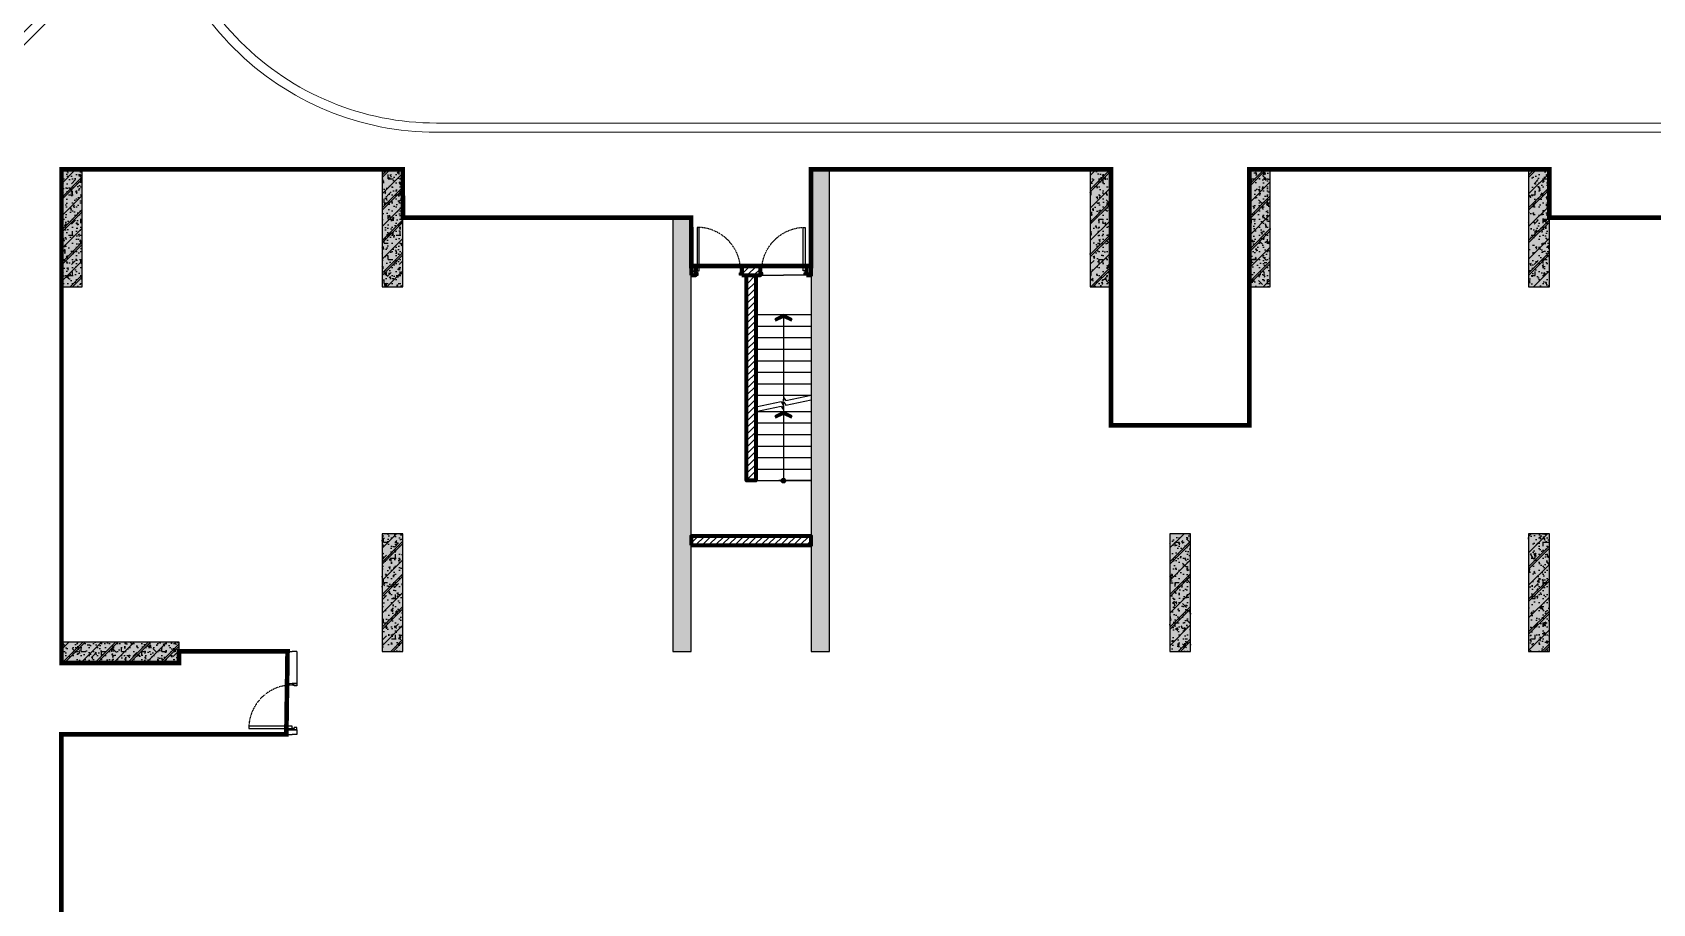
# Model space of a CAD drawing. Header units: millimetres. Extents: x 379264 to 1158416, y -283062 to 356890.
# Drawn here: x 726047 to 726749, y -22746 to -22369 of the extents above; entities that cross this region are included whole.
import ezdxf

# ---------------------------------------------------------------- set-up
doc = ezdxf.new("R2010")
doc.units = ezdxf.units.MM
doc.linetypes.add('BLOCK A - CHI TIET THANG 2$0$Center101', pattern=[13, 10, -1, 1, -1])
doc.linetypes.add('keyplan TANG 1$0$mb tang 1 TWC$0$Hidden10.5', pattern=[1.5, 1, -0.5])
for name, color, linetype in [('BLOCK A - CHI TIET THANG 2$0$Basement Grid Line', 250, 'BLOCK A - CHI TIET THANG 2$0$Center101'), ('BLOCK A - CHI TIET THANG 2$0$DnW', 20, 'Continuous'), ('keyplan TANG 1$0$mb tang 1 TWC$0$Concrete Line', 250, 'Continuous'), ('keyplan TANG 1$0$mb tang 1 TWC$0$Door', 250, 'Continuous'), ('keyplan TANG 1$0$mb tang 1 TWC$0$Staircase', 250, 'Continuous'), ('keyplan TANG 1$0$mb tang 1 TWC$0$Staircase Break', 250, 'Continuous'), ('keyplan TANG 1$0$mb tang 1 TWC$0$Staircase Direction', 250, 'Continuous'), ('keyplan TANG 1$0$mb tang 1 TWC$0$Wall Hatch', 250, 'Continuous'), ('keyplan TANG 1$0$MB_Cot tang 1$0$Concrete Hatch', 250, 'Continuous'), ('keyplan TANG 1$0$MB_Cot tang 1$0$Concrete Line', 250, 'Continuous'), ('keyplan TANG 1$0$MB_Cot tang 1$0$Concrete Solid', 250, 'Continuous')]:
    doc.layers.add(name, color=color, linetype=linetype)
for name, color, linetype, lineweight in [('keyplan TANG 1$0$Hatch vat lieu', 250, 'Continuous', 5), ('keyplan TANG 1$0$mb tang 1 TWC$0$Net cat Tuong', 250, 'Continuous', 40), ('keyplan TANG 1$0$mb tang 1 TWC$0$Wall Line', 250, 'Continuous', 70), ('keyplan TANG 1$0$Net Thay khac', 250, 'Continuous', 15)]:
    doc.layers.add(name, color=color, linetype=linetype, lineweight=lineweight)

# ---------------------------------------------------------------- blocks, each defined once
blk = doc.blocks.new('keyplan TANG 1$0$mb tang 1 TWC$0$Door 1000-1')
at = {"color": 0, "linetype": 'ByBlock'}
blk.add_lwpolyline([(30, 100), (75, 100), (75, 1040.000000000015), (30, 1040.000000000015)], close=True, dxfattribs=at)
for points in [[(50, 55), (30, 55), (30, 100), (0, 100), (0, 0), (50, 0), (50, 55)], [(950.0000000000146, 55), (970.0000000000146, 55), (970.0000000000146, 100), (1000.000000000015, 100), (1000.000000000015, 0), (950.0000000000146, 0), (950.0000000000146, 55)]]:
    blk.add_lwpolyline(points, dxfattribs=at)
at = {"color": 0, "linetype": 'keyplan TANG 1$0$mb tang 1 TWC$0$Hidden10.5'}
blk.add_arc((30, 100), 940.0000000000146, 0, 90, dxfattribs=at)
blk = doc.blocks.new('*U1422')
at = {"layer": 'keyplan TANG 1$0$mb tang 1 TWC$0$Door'}
blk.add_blockref('keyplan TANG 1$0$mb tang 1 TWC$0$Door 1000-1', (0, 0), dxfattribs=at)
blk = doc.blocks.new('*U1417')
at = {"layer": 'keyplan TANG 1$0$mb tang 1 TWC$0$Door'}
blk.add_blockref('keyplan TANG 1$0$mb tang 1 TWC$0$Door 1000-1', (0, 0), dxfattribs=at)
blk = doc.blocks.new('*U159')
at = {"layer": 'keyplan TANG 1$0$mb tang 1 TWC$0$Wall Hatch'}
h = blk.add_hatch(dxfattribs=at)
h.set_pattern_fill('LINE10', color=256, scale=100, angle=45, style=0, pattern_type=2)
h.set_pattern_definition([(45, (3799.999999998978, 899.9999999999987), (-70.71067811865474, 70.71067811865476), [])])
h.paths.add_polyline_path([(-400.0000000010168, 1.090082804301975e-13), (0, 0), (1.603842341970662e-13, 200), (-400.0000000010168, 200.0000000000001)])
at = {"layer": 'keyplan TANG 1$0$mb tang 1 TWC$0$Wall Line'}
blk.add_lwpolyline([(-400.0000000010168, 1.090082804301975e-13), (0, 0), (1.603842341970662e-13, 200), (-400.0000000010168, 200.0000000000001)], close=True, dxfattribs=at)
blk = doc.blocks.new('*U1416')
at = {"layer": 'keyplan TANG 1$0$mb tang 1 TWC$0$Wall Hatch'}
h = blk.add_hatch(dxfattribs=at)
h.set_pattern_fill('LINE10', color=256, scale=100, angle=45, style=0, pattern_type=2)
h.set_pattern_definition([(45, (4100.00000000052, 899.9999999999986), (-70.71067811865474, 70.71067811865476), [])])
h.paths.add_polyline_path([(-99.99999999947431, 2.374315213898552e-14), (0, 0), (1.603842341970662e-13, 200), (-99.99999999947431, 200)])
at = {"layer": 'keyplan TANG 1$0$mb tang 1 TWC$0$Wall Line'}
blk.add_lwpolyline([(-99.99999999947431, 2.374315213898552e-14), (0, 0), (1.603842341970662e-13, 200), (-99.99999999947431, 200)], close=True, dxfattribs=at)
blk = doc.blocks.new('*U156')
at = {"layer": 'keyplan TANG 1$0$mb tang 1 TWC$0$Wall Hatch'}
h = blk.add_hatch(dxfattribs=at)
h.set_pattern_fill('LINE10', color=256, scale=100, angle=45, style=0, pattern_type=2)
h.set_pattern_definition([(45, (1599.999999964853, 899.9999999999993), (-70.71067811865474, 70.71067811865476), [])])
h.paths.add_polyline_path([(-2600.000000035141, 7.342858878990857e-13), (0, 0), (1.603842341970662e-13, 200), (-2600.000000035141, 200.0000000000007)])
at = {"layer": 'keyplan TANG 1$0$mb tang 1 TWC$0$Wall Line'}
blk.add_lwpolyline([(-2600.000000035141, 7.342858878990857e-13), (0, 0), (1.603842341970662e-13, 200), (-2600.000000035141, 200.0000000000007)], close=True, dxfattribs=at)
blk = doc.blocks.new('*U157')
at = {"layer": 'keyplan TANG 1$0$mb tang 1 TWC$0$Wall Hatch'}
h = blk.add_hatch(dxfattribs=at)
h.set_pattern_fill('LINE10', color=256, scale=100, angle=45, style=0, pattern_type=2)
h.set_pattern_definition([(45, (1199.999999999998, 3150), (-70.71067811865474, 70.71067811865476), [])])
h.paths.add_polyline_path([(4449.999999999998, -1.004973881890692e-12), (0, 0), (-1.358912982141192e-13, -200), (4449.999999999998, -200.000000000001)])
at = {"layer": 'keyplan TANG 1$0$mb tang 1 TWC$0$Wall Line'}
blk.add_lwpolyline([(4449.999999999998, -1.004973881890692e-12), (0, 0), (-1.358912982141192e-13, -200), (4449.999999999998, -200.000000000001)], close=True, dxfattribs=at)
blk = doc.blocks.new('keyplan TANG 1$0$mb tang 1 TWC$0$Arrow 60')
at = {"linetype": 'ByBlock', "lineweight": -2}
h = blk.add_hatch(color=0, dxfattribs=at)
h.paths.add_polyline_path([(1.875, 0.9375000000000001), (1.651393202249892, 1.384713595499924), (0, 0.5590169943748364), (-1.651393202250176, 1.384713595499924), (-1.875, 0.9375000000001494), (0, 0)], flags=17)
h.paths.add_polyline_path([(1.651393202249892, 1.384713595499925), (1.875, 0.9375), (0, 0), (-1.875, 0.9375000000001492), (-1.651393202250176, 1.384713595499925), (0, 0.5590169943748364)])
blk.add_hatch(color=0, dxfattribs=at).paths.add_polyline_path([(1.651393202249892, 1.384713595499925), (1.875, 0.9375), (0, 0), (-1.875, 0.9375000000001492), (-1.651393202250176, 1.384713595499925), (0, 0.5590169943748364)])
at = {"color": 0, "linetype": 'ByBlock', "lineweight": -2}
blk.add_lwpolyline([(1.651393202249892, 1.384713595499925), (1.875, 0.9375), (0, 0), (-1.875, 0.9375000000001492), (-1.651393202250176, 1.384713595499925), (0, 0.5590169943748364)], close=True, dxfattribs=at)
blk = doc.blocks.new('keyplan TANG 1$0$mb tang 1 TWC$0$Dot')
at = {"linetype": 'ByBlock', "lineweight": -2}
h = blk.add_hatch(color=0, dxfattribs=at)
edge = h.paths.add_edge_path()
edge.add_arc((0, 0), 0.5, 0, 360)
at = {"color": 0, "linetype": 'ByBlock', "lineweight": -2}
blk.add_line((-1.110223024625157e-16, -1), (5.551115123125783e-17, 1), dxfattribs=at)
blk.add_circle((0, 0), 0.5, dxfattribs=at)
blk = doc.blocks.new('keyplan TANG 1$0$mb tang 1 TWC$0$A$C1c2797fe')
at = {"layer": 'keyplan TANG 1$0$mb tang 1 TWC$0$Staircase'}
for p, q in [((53449.99979398064, 20399.99995008368), (54049.99979398064, 20399.999972416612)), ((53449.99979398064, 20399.99995008368), (53449.99995961658, 15949.99995008368)), ((54649.99979398064, 20399.99999474955), (54049.99979398064, 20399.999972416612)), ((54649.99979398064, 20399.99999474955), (54649.99995961658, 15949.99999474955)), ((53449.99995961657, 19549.99999474955), (54649.99995961657, 19549.99999474955)), ((53449.99995961657, 19299.99999474955), (54649.99995961657, 19299.99999474955)), ((53449.99995961657, 19049.99999474955), (54649.99995961657, 19049.99999474955)), ((53449.99995961657, 18799.99999474955), (54649.99995961657, 18799.99999474955)), ((53449.99995961657, 18549.99999474955), (54649.99995961657, 18549.99999474955)), ((53449.99995961657, 18299.99999474955), (54649.99995961657, 18299.99999474955)), ((53449.99995961657, 18049.99999474955), (54649.99995961657, 18049.99999474955)), ((53449.99995961657, 17799.99999474955), (54649.99995961657, 17799.99999474955)), ((53449.99995961657, 17449.99999474955), (54649.99995961657, 17449.99999474955)), ((53449.99995961657, 17199.99999474955), (54649.99995961657, 17199.99999474955)), ((53449.99995961657, 16949.99999474955), (54649.99995961657, 16949.99999474955)), ((53449.99995961657, 16699.99999474955), (54649.99995961657, 16699.99999474955)), ((53449.99995961657, 16449.99999474955), (54649.99995961657, 16449.99999474955)), ((53449.99995961657, 16199.99999474955), (54649.99995961657, 16199.99999474955)), ((53449.99995961658, 15949.99995008368), (54049.99995961658, 15949.999972416615)), ((53449.99995961657, 15949.99999474955), (54649.99995961657, 15949.99999474955)), ((54649.99995961658, 15949.99999474955), (54049.99995961658, 15949.999972416615)), ((53251.54538834269, 14749.99999999986), (52051.54538834269, 14749.99999999986))]:
    blk.add_line(p, q, dxfattribs=at)
at = {"layer": 'keyplan TANG 1$0$mb tang 1 TWC$0$Staircase Break', "linetype": 'Continuous'}
blk.add_lwpolyline([(53449.99995958181, 17549.99999474955), (54001.05093859475, 17664.80228204418), (54039.5344417845, 17602.65797346592), (54060.46547738138, 17747.3420160361), (54098.9489805686, 17685.19770745492), (54649.99995958143, 17799.99999474955)], dxfattribs=at)
at = {"layer": 'keyplan TANG 1$0$mb tang 1 TWC$0$Staircase Break', "color": 3, "linetype": 'Continuous'}
blk.add_lwpolyline([(53449.99995958181, 17449.99999474955), (54001.05093859475, 17564.80228204418), (54039.5344417845, 17502.65797346592), (54060.46547738138, 17647.3420160361), (54098.9489805686, 17585.19770745492), (54649.99995958143, 17699.99999474955)], dxfattribs=at)
at = {"layer": 'keyplan TANG 1$0$mb tang 1 TWC$0$Staircase Direction'}
for p, q in [((53149.99979398013, 20599.99999474955), (52149.99979398012, 20599.99999474955)), ((54549.99979398117, 20599.99999474955), (53549.99979398115, 20599.99999474955)), ((54049.99995961657, 19549.99999474955), (54049.99995961656, 17674.99999498338)), ((54049.99995961656, 17574.99999498337), (54049.99995961656, 15949.99999474955))]:
    blk.add_line(p, q, dxfattribs=at)
at = {"layer": 'keyplan TANG 1$0$mb tang 1 TWC$0$Door'}
blk.add_blockref('*U1417', (52149.99979398012, 20399.99999474955), dxfattribs=at)
at = {"layer": 'keyplan TANG 1$0$mb tang 1 TWC$0$Door', "xscale": -1}
blk.add_blockref('*U1417', (54549.99979398117, 20399.99999474955), dxfattribs=at)
at = {"layer": 'keyplan TANG 1$0$mb tang 1 TWC$0$Net cat Tuong'}
for name, p in [('*U1416', (52149.99979398012, 20399.99999474955)), ('*U159', (53549.99979398115, 20399.99999474955)), ('*U1416', (54649.99979398064, 20399.99999474955)), ('*U156', (54651.54538837783, 14549.99999999986))]:
    blk.add_blockref(name, p, dxfattribs=at)
at = {"layer": 'keyplan TANG 1$0$mb tang 1 TWC$0$Net cat Tuong', "xscale": -1, "rotation": 270}
blk.add_blockref('*U157', (53449.99995961658, 15949.99999999986), dxfattribs=at)
at = {"layer": 'keyplan TANG 1$0$mb tang 1 TWC$0$Staircase Direction'}
for name, p, xscale, yscale, zscale, rotation in [('keyplan TANG 1$0$mb tang 1 TWC$0$Arrow 60', (54049.99995961657, 19549.99999474955), -100.0000000000008, 100.0000000000008, 100, 180), ('keyplan TANG 1$0$mb tang 1 TWC$0$Arrow 60', (54049.9999596166, 17449.99999474955), -100.0000000000007, 100.0000000000007, 100, 180), ('keyplan TANG 1$0$mb tang 1 TWC$0$Dot', (54049.99995961656, 15949.99999474955), 100.0000000000005, 100.0000000000005, 100.0000000000005, 90)]:
    blk.add_blockref(name, p, dxfattribs=dict(at, xscale=xscale, yscale=yscale, zscale=zscale, rotation=rotation))
blk = doc.blocks.new('keyplan TANG 1$0$mb tang 1 TWC$0$A$C20BE7445')
blk.add_blockref('keyplan TANG 1$0$mb tang 1 TWC$0$A$C1c2797fe', (0, 0))
blk = doc.blocks.new('*U43')
at = {"layer": 'keyplan TANG 1$0$MB_Cot tang 1$0$Concrete Hatch'}
h = blk.add_hatch(dxfattribs=at)
h.set_pattern_fill('CONCRETE', color=256, scale=50, style=0, pattern_type=2)
h.set_pattern_definition([(45, (-150, -9149.999999999998), (-176.7766952966369, 176.7766952966369), []), (45, (-150, -9099.999999999998), (-353.5533905932737, 353.5533905932738), []), (49.99999999999999, (-150, -9149.999999999998), (358.6300913003767, -31.37606749129755), [37.5, -412.5]), (355, (-150, -9149.999999999998), (-69.3756668065, 376.0960668500059), [30, -330]), (100.4514, (-120.11416, -9152.614669999997), (289.2546908570108, 344.7197710304768), [31.870095, -350.571056]), (46.18420000000001, (-150, -9049.999999999998), (533.6205243128222, -82.75950716450905), [56.25, -618.75]), (96.6356, (-105.5316275, -9056.896653499998), (467.3313527743517, 487.0589354502209), [47.805144, -525.8565]), (351.1842, (-150, -9049.999999999998), (467.3309725668136, 487.0593004626623), [45, -495]), (21, (-100, -9074.999999999998), (298.4535260592309, -201.3094453326694), [37.5, -412.5]), (326.0000000000001, (-100, -9074.999999999998), (121.6576659607909, 362.5750225234265), [30, -330]), (71.4514, (-75.1288835, -9091.775802999999), (420.111314290745, 161.2652483549762), [31.870095, -350.571056]), (37.50000000000001, (-150, -9149.999999999998), (6.079927658645334, 166.4469269156558), [0, -326, 0, -335, 0, -331.25]), (7.499999999999999, (-150, -9149.999999999998), (131.5347687210743, 197.2058559411801), [0, -191, 0, -318.5, 0, -126.25]), (327.5, (-261.5, -9149.999999999998), (266.9112180862045, -11.2774358671899), [0, -125, 0, -390, 0, -517.5]), (317.5, (-311.5, -9149.999999999998), (291.5930846711931, 50.05249116615882), [0, -162.5, 0, -259, 0, -367.5]), (0, (25, -8974.999999999998), (0, 875), [87.5, -787.5]), (0, (287.5, -8799.999999999998), (0, 875), [87.5, -787.5]), (0, (112.5, -8449.999999999998), (0, 875), [87.5, -350, 87.5, -350]), (90, (25, -8974.999999999998), (-875, 5.35782974626967e-14), [87.5, -787.5]), (90, (112.5, -8449.999999999998), (-875, 5.35782974626967e-14), [87.5, -787.5]), (90, (375, -8799.999999999998), (-875, 5.35782974626967e-14), [87.5, -787.5]), (90, (550, -8537.499999999998), (-875, 5.35782974626967e-14), [87.5, -787.5]), (135, (112.5, -8974.999999999998), (-875.016357447105, 8.881784197001252e-14), [123.76, -1113.7]), (135, (200, -8449.999999999998), (-875.016357447105, 8.881784197001252e-14), [123.76, -1113.7]), (45, (287.5, -8799.999999999998), (8.881784197001252e-14, 875.016357447105), [123.76, -247.485, 123.76, -742.455]), (0, (-325, -9149.999999999998), (87.5, 87.5), [-175, 0])])
h.paths.add_polyline_path([(-250, 150), (-250, -9249.999999999998), (150, -9249.999999999998), (150, 150)])
at = {"layer": 'keyplan TANG 1$0$MB_Cot tang 1$0$Concrete Solid'}
blk.add_hatch(color=256, dxfattribs=at).paths.add_polyline_path([(-250, 150), (-250, -9249.999999999998), (150, -9249.999999999998), (150, 150)])
at = {"layer": 'keyplan TANG 1$0$MB_Cot tang 1$0$Concrete Line'}
blk.add_lwpolyline([(-250, 150), (-250, -9249.999999999998), (150, -9249.999999999998), (150, 150)], close=True, dxfattribs=at)
blk = doc.blocks.new('*U1380')
at = {"layer": 'keyplan TANG 1$0$MB_Cot tang 1$0$Concrete Hatch'}
h = blk.add_hatch(dxfattribs=at)
h.set_pattern_fill('CONCRETE', color=256, scale=50, style=0, pattern_type=2)
h.set_pattern_definition([(45, (0, -2300), (-176.7766952966369, 176.7766952966369), []), (45, (0, -2250), (-353.5533905932737, 353.5533905932738), []), (49.99999999999999, (0, -2300), (358.6300913003767, -31.37606749129755), [37.5, -412.5]), (355, (0, -2300), (-69.3756668065, 376.0960668500059), [30, -330]), (100.4514, (29.88584, -2302.614669999999), (289.2546908570108, 344.7197710304768), [31.870095, -350.571056]), (46.18420000000001, (0, -2200), (533.6205243128222, -82.75950716450905), [56.25, -618.75]), (96.6356, (44.46837249999999, -2206.8966535), (467.3313527743517, 487.0589354502209), [47.805144, -525.8565]), (351.1842, (0, -2200), (467.3309725668136, 487.0593004626623), [45, -495]), (21, (50, -2225), (298.4535260592309, -201.3094453326694), [37.5, -412.5]), (326.0000000000001, (50, -2225), (121.6576659607909, 362.5750225234265), [30, -330]), (71.4514, (74.8711165, -2241.775803), (420.111314290745, 161.2652483549762), [31.870095, -350.571056]), (37.50000000000001, (0, -2300), (6.079927658645334, 166.4469269156558), [0, -326, 0, -335, 0, -331.25]), (7.499999999999999, (0, -2300), (131.5347687210743, 197.2058559411801), [0, -191, 0, -318.5, 0, -126.25]), (327.5, (-111.5, -2300), (266.9112180862045, -11.2774358671899), [0, -125, 0, -390, 0, -517.5]), (317.5, (-161.5, -2300), (291.5930846711931, 50.05249116615882), [0, -162.5, 0, -259, 0, -367.5]), (0, (175, -2125), (0, 875), [87.5, -787.5]), (0, (437.5, -1950), (0, 875), [87.5, -787.5]), (0, (262.5, -1600), (0, 875), [87.5, -350, 87.5, -350]), (90, (175, -2125), (-875, 5.35782974626967e-14), [87.5, -787.5]), (90, (262.5, -1600), (-875, 5.35782974626967e-14), [87.5, -787.5]), (90, (525, -1950), (-875, 5.35782974626967e-14), [87.5, -787.5]), (90, (700, -1687.5), (-875, 5.35782974626967e-14), [87.5, -787.5]), (135, (262.5, -2125), (-875.016357447105, 8.881784197001252e-14), [123.76, -1113.7]), (135, (350, -1600), (-875.016357447105, 8.881784197001252e-14), [123.76, -1113.7]), (45, (437.5, -1950), (8.881784197001252e-14, 875.016357447105), [123.76, -247.485, 123.76, -742.455]), (0, (-175, -2300), (87.5, 87.5), [-175, 0])])
h.paths.add_polyline_path([(-200, 150), (-200, -2400), (250, -2400), (250, 150)])
at = {"layer": 'keyplan TANG 1$0$MB_Cot tang 1$0$Concrete Solid'}
blk.add_hatch(color=256, dxfattribs=at).paths.add_polyline_path([(-200, 150), (-200, -2400), (250, -2400), (250, 150)])
at = {"layer": 'keyplan TANG 1$0$MB_Cot tang 1$0$Concrete Line'}
blk.add_lwpolyline([(-200, 150), (-200, -2400), (250, -2400), (250, 150)], close=True, dxfattribs=at)
blk = doc.blocks.new('*U1381')
at = {"layer": 'keyplan TANG 1$0$MB_Cot tang 1$0$Concrete Hatch'}
h = blk.add_hatch(dxfattribs=at)
h.set_pattern_fill('CONCRETE', color=256, scale=50, style=0, pattern_type=2)
h.set_pattern_definition([(45, (-200, -2300), (-176.7766952966369, 176.7766952966369), []), (45, (-200, -2250), (-353.5533905932737, 353.5533905932738), []), (49.99999999999999, (-200, -2300), (358.6300913003767, -31.37606749129755), [37.5, -412.5]), (355, (-200, -2300), (-69.3756668065, 376.0960668500059), [30, -330]), (100.4514, (-170.11416, -2302.614669999999), (289.2546908570108, 344.7197710304768), [31.870095, -350.571056]), (46.18420000000001, (-200, -2200), (533.6205243128222, -82.75950716450905), [56.25, -618.75]), (96.6356, (-155.5316275, -2206.8966535), (467.3313527743517, 487.0589354502209), [47.805144, -525.8565]), (351.1842, (-200, -2200), (467.3309725668136, 487.0593004626623), [45, -495]), (21, (-150, -2225), (298.4535260592309, -201.3094453326694), [37.5, -412.5]), (326.0000000000001, (-150, -2225), (121.6576659607909, 362.5750225234265), [30, -330]), (71.4514, (-125.1288835, -2241.775803), (420.111314290745, 161.2652483549762), [31.870095, -350.571056]), (37.50000000000001, (-200, -2300), (6.079927658645334, 166.4469269156558), [0, -326, 0, -335, 0, -331.25]), (7.499999999999999, (-200, -2300), (131.5347687210743, 197.2058559411801), [0, -191, 0, -318.5, 0, -126.25]), (327.5, (-311.5, -2300), (266.9112180862045, -11.2774358671899), [0, -125, 0, -390, 0, -517.5]), (317.5, (-361.5, -2300), (291.5930846711931, 50.05249116615882), [0, -162.5, 0, -259, 0, -367.5]), (0, (-25, -2125), (0, 875), [87.5, -787.5]), (0, (237.5, -1950), (0, 875), [87.5, -787.5]), (0, (62.5, -1600), (0, 875), [87.5, -350, 87.5, -350]), (90, (-25, -2125), (-875, 5.35782974626967e-14), [87.5, -787.5]), (90, (62.5, -1600), (-875, 5.35782974626967e-14), [87.5, -787.5]), (90, (325, -1950), (-875, 5.35782974626967e-14), [87.5, -787.5]), (90, (500, -1687.5), (-875, 5.35782974626967e-14), [87.5, -787.5]), (135, (62.5, -2125), (-875.016357447105, 8.881784197001252e-14), [123.76, -1113.7]), (135, (150, -1600), (-875.016357447105, 8.881784197001252e-14), [123.76, -1113.7]), (45, (237.5, -1950), (8.881784197001252e-14, 875.016357447105), [123.76, -247.485, 123.76, -742.455]), (0, (-375, -2300), (87.5, 87.5), [-175, 0])])
h.paths.add_polyline_path([(-300, 150), (-300, -2400), (150, -2400), (150, 150)])
at = {"layer": 'keyplan TANG 1$0$MB_Cot tang 1$0$Concrete Solid'}
blk.add_hatch(color=256, dxfattribs=at).paths.add_polyline_path([(-300, 150), (-300, -2400), (150, -2400), (150, 150)])
at = {"layer": 'keyplan TANG 1$0$MB_Cot tang 1$0$Concrete Line'}
blk.add_lwpolyline([(-300, 150), (-300, -2400), (150, -2400), (150, 150)], close=True, dxfattribs=at)
blk = doc.blocks.new('*U37')
at = {"layer": 'keyplan TANG 1$0$MB_Cot tang 1$0$Concrete Hatch'}
h = blk.add_hatch(dxfattribs=at)
h.set_pattern_fill('CONCRETE', color=256, scale=50, style=0, pattern_type=2)
h.set_pattern_definition([(45, (-150, -10200), (-176.7766952966369, 176.7766952966369), []), (45, (-150, -10150), (-353.5533905932737, 353.5533905932738), []), (49.99999999999999, (-150, -10200), (358.6300913003767, -31.37606749129755), [37.5, -412.5]), (355, (-150, -10200), (-69.3756668065, 376.0960668500059), [30, -330]), (100.4514, (-120.11416, -10202.61467), (289.2546908570108, 344.7197710304768), [31.870095, -350.571056]), (46.18420000000001, (-150, -10100), (533.6205243128222, -82.75950716450905), [56.25, -618.75]), (96.6356, (-105.5316275, -10106.8966535), (467.3313527743517, 487.0589354502209), [47.805144, -525.8565]), (351.1842, (-150, -10100), (467.3309725668136, 487.0593004626623), [45, -495]), (21, (-100, -10125), (298.4535260592309, -201.3094453326694), [37.5, -412.5]), (326.0000000000001, (-100, -10125), (121.6576659607909, 362.5750225234265), [30, -330]), (71.4514, (-75.1288835, -10141.775803), (420.111314290745, 161.2652483549762), [31.870095, -350.571056]), (37.50000000000001, (-150, -10200), (6.079927658645334, 166.4469269156558), [0, -326, 0, -335, 0, -331.25]), (7.499999999999999, (-150, -10200), (131.5347687210743, 197.2058559411801), [0, -191, 0, -318.5, 0, -126.25]), (327.5, (-261.5, -10200), (266.9112180862045, -11.2774358671899), [0, -125, 0, -390, 0, -517.5]), (317.5, (-311.5, -10200), (291.5930846711931, 50.05249116615882), [0, -162.5, 0, -259, 0, -367.5]), (0, (25, -10025), (0, 875), [87.5, -787.5]), (0, (287.5, -9849.999999999998), (0, 875), [87.5, -787.5]), (0, (112.5, -9499.999999999998), (0, 875), [87.5, -350, 87.5, -350]), (90, (25, -10025), (-875, 5.35782974626967e-14), [87.5, -787.5]), (90, (112.5, -9499.999999999998), (-875, 5.35782974626967e-14), [87.5, -787.5]), (90, (375, -9849.999999999998), (-875, 5.35782974626967e-14), [87.5, -787.5]), (90, (550, -9587.499999999998), (-875, 5.35782974626967e-14), [87.5, -787.5]), (135, (112.5, -10025), (-875.016357447105, 8.881784197001252e-14), [123.76, -1113.7]), (135, (200, -9499.999999999998), (-875.016357447105, 8.881784197001252e-14), [123.76, -1113.7]), (45, (287.5, -9849.999999999998), (8.881784197001252e-14, 875.016357447105), [123.76, -247.485, 123.76, -742.455]), (0, (-325, -10200), (87.5, 87.5), [-175, 0])])
h.paths.add_polyline_path([(-250, 150), (-250, -10300), (150, -10300), (150, 150)])
at = {"layer": 'keyplan TANG 1$0$MB_Cot tang 1$0$Concrete Solid'}
blk.add_hatch(color=256, dxfattribs=at).paths.add_polyline_path([(-250, 150), (-250, -10300), (150, -10300), (150, 150)])
at = {"layer": 'keyplan TANG 1$0$MB_Cot tang 1$0$Concrete Line'}
blk.add_lwpolyline([(-250, 150), (-250, -10300), (150, -10300), (150, 150)], close=True, dxfattribs=at)
blk = doc.blocks.new('*U1378')
at = {"layer": 'keyplan TANG 1$0$MB_Cot tang 1$0$Concrete Hatch'}
h = blk.add_hatch(dxfattribs=at)
h.set_pattern_fill('CONCRETE', color=256, scale=50, style=0, pattern_type=2)
h.set_pattern_definition([(45, (-100, -2300), (-176.7766952966369, 176.7766952966369), []), (45, (-100, -2250), (-353.5533905932737, 353.5533905932738), []), (49.99999999999999, (-100, -2300), (358.6300913003767, -31.37606749129755), [37.5, -412.5]), (355, (-100, -2300), (-69.3756668065, 376.0960668500059), [30, -330]), (100.4514, (-70.11416, -2302.614669999999), (289.2546908570108, 344.7197710304768), [31.870095, -350.571056]), (46.18420000000001, (-100, -2200), (533.6205243128222, -82.75950716450905), [56.25, -618.75]), (96.6356, (-55.53162750000001, -2206.8966535), (467.3313527743517, 487.0589354502209), [47.805144, -525.8565]), (351.1842, (-100, -2200), (467.3309725668136, 487.0593004626623), [45, -495]), (21, (-50, -2225), (298.4535260592309, -201.3094453326694), [37.5, -412.5]), (326.0000000000001, (-50, -2225), (121.6576659607909, 362.5750225234265), [30, -330]), (71.4514, (-25.1288835, -2241.775803), (420.111314290745, 161.2652483549762), [31.870095, -350.571056]), (37.50000000000001, (-100, -2300), (6.079927658645334, 166.4469269156558), [0, -326, 0, -335, 0, -331.25]), (7.499999999999999, (-100, -2300), (131.5347687210743, 197.2058559411801), [0, -191, 0, -318.5, 0, -126.25]), (327.5, (-211.5, -2300), (266.9112180862045, -11.2774358671899), [0, -125, 0, -390, 0, -517.5]), (317.5, (-261.5, -2300), (291.5930846711931, 50.05249116615882), [0, -162.5, 0, -259, 0, -367.5]), (0, (75, -2125), (0, 875), [87.5, -787.5]), (0, (337.5, -1950), (0, 875), [87.5, -787.5]), (0, (162.5, -1600), (0, 875), [87.5, -350, 87.5, -350]), (90, (75, -2125), (-875, 5.35782974626967e-14), [87.5, -787.5]), (90, (162.5, -1600), (-875, 5.35782974626967e-14), [87.5, -787.5]), (90, (425, -1950), (-875, 5.35782974626967e-14), [87.5, -787.5]), (90, (600, -1687.5), (-875, 5.35782974626967e-14), [87.5, -787.5]), (135, (162.5, -2125), (-875.016357447105, 8.881784197001252e-14), [123.76, -1113.7]), (135, (250, -1600), (-875.016357447105, 8.881784197001252e-14), [123.76, -1113.7]), (45, (337.5, -1950), (8.881784197001252e-14, 875.016357447105), [123.76, -247.485, 123.76, -742.455]), (0, (-275, -2300), (87.5, 87.5), [-175, 0])])
h.paths.add_polyline_path([(-250, 150), (-250, -2400), (200, -2400), (200, 150)])
at = {"layer": 'keyplan TANG 1$0$MB_Cot tang 1$0$Concrete Solid'}
blk.add_hatch(color=256, dxfattribs=at).paths.add_polyline_path([(-250, 150), (-250, -2400), (200, -2400), (200, 150)])
at = {"layer": 'keyplan TANG 1$0$MB_Cot tang 1$0$Concrete Line'}
blk.add_lwpolyline([(-250, 150), (-250, -2400), (200, -2400), (200, 150)], close=True, dxfattribs=at)
blk = doc.blocks.new('*U1392')
at = {"layer": 'keyplan TANG 1$0$MB_Cot tang 1$0$Concrete Hatch'}
h = blk.add_hatch(dxfattribs=at)
h.set_pattern_fill('CONCRETE', color=256, scale=50, style=0, pattern_type=2)
h.set_pattern_definition([(45, (2000, -299.9999999998835), (-176.7766952966369, 176.7766952966369), []), (45, (2000, -249.9999999998835), (-353.5533905932737, 353.5533905932738), []), (49.99999999999999, (2000, -299.9999999998835), (358.6300913003767, -31.37606749129755), [37.5, -412.5]), (355, (2000, -299.9999999998835), (-69.3756668065, 376.0960668500059), [30, -330]), (100.4514, (2029.88584, -302.6146699998835), (289.2546908570108, 344.7197710304768), [31.870095, -350.571056]), (46.18420000000001, (2000, -199.9999999998835), (533.6205243128222, -82.75950716450905), [56.25, -618.75]), (96.6356, (2044.4683725, -206.8966534998835), (467.3313527743517, 487.0589354502209), [47.805144, -525.8565]), (351.1842, (2000, -199.9999999998835), (467.3309725668136, 487.0593004626623), [45, -495]), (21, (2050, -224.9999999998835), (298.4535260592309, -201.3094453326694), [37.5, -412.5]), (326.0000000000001, (2050, -224.9999999998835), (121.6576659607909, 362.5750225234265), [30, -330]), (71.4514, (2074.8711165, -241.7758029998835), (420.111314290745, 161.2652483549762), [31.870095, -350.571056]), (37.50000000000001, (2000, -299.9999999998835), (6.079927658645334, 166.4469269156558), [0, -326, 0, -335, 0, -331.25]), (7.499999999999999, (2000, -299.9999999998835), (131.5347687210743, 197.2058559411801), [0, -191, 0, -318.5, 0, -126.25]), (327.5, (1888.5, -299.9999999998835), (266.9112180862045, -11.2774358671899), [0, -125, 0, -390, 0, -517.5]), (317.5, (1838.5, -299.9999999998835), (291.5930846711931, 50.05249116615882), [0, -162.5, 0, -259, 0, -367.5]), (0, (2175, -124.9999999998835), (0, 875), [87.5, -787.5]), (0, (2437.5, 50.00000000011653), (0, 875), [87.5, -787.5]), (0, (2262.5, 400.0000000001165), (0, 875), [87.5, -350, 87.5, -350]), (90, (2175, -124.9999999998835), (-875, 5.35782974626967e-14), [87.5, -787.5]), (90, (2262.5, 400.0000000001165), (-875, 5.35782974626967e-14), [87.5, -787.5]), (90, (2525, 50.00000000011653), (-875, 5.35782974626967e-14), [87.5, -787.5]), (90, (2700, 312.5000000001165), (-875, 5.35782974626967e-14), [87.5, -787.5]), (135, (2262.5, -124.9999999998835), (-875.016357447105, 8.881784197001252e-14), [123.76, -1113.7]), (135, (2350, 400.0000000001165), (-875.016357447105, 8.881784197001252e-14), [123.76, -1113.7]), (45, (2437.5, 50.00000000011653), (8.881784197001252e-14, 875.016357447105), [123.76, -247.485, 123.76, -742.455]), (0, (1825, -299.9999999998835), (87.5, 87.5), [-175, 0])])
h.paths.add_polyline_path([(-250, 100.0000000001164), (-250, -349.9999999999999), (2300, -350), (2300, 100.0000000001164)])
at = {"layer": 'keyplan TANG 1$0$MB_Cot tang 1$0$Concrete Solid'}
blk.add_hatch(color=256, dxfattribs=at).paths.add_polyline_path([(-250, 100.0000000001164), (-250, -349.9999999999999), (2300, -350), (2300, 100.0000000001164)])
at = {"layer": 'keyplan TANG 1$0$MB_Cot tang 1$0$Concrete Line'}
blk.add_lwpolyline([(-250, 100.0000000001164), (-250, -349.9999999999999), (2300, -350), (2300, 100.0000000001164)], close=True, dxfattribs=at)
blk = doc.blocks.new('keyplan TANG 1')
at = {"color": 7, "const_width": 100}
blk.add_lwpolyline([(77050, 21649.99999475001), (70650, 21649.99999475001), (70650, 22699.99999999965), (64150, 22699.99999999965), (64149.9999216879, 17150.00014975553), (61149.99992168816, 17150.00014975553), (61150, 22699.99999999965), (54649.99983362504, 22699.99989698776), (54650, 20599.99999474955), (52051.54538834266, 20599.99999474955), (52050, 21650.00000094035), (45801.5453941569, 21650.00000094033), (45800, 22699.99999999965), (38401.54539415689, 22699.9999999994), (38401.54539415689, 11999.99999999942), (40949.99999999953, 11999.99999999942), (40949.99999999953, 12250.00000292124), (43301.54538758133, 12248.4546146986), (43274.99999856717, 10450.00000000032), (38399.99999856706, 10450.00000000032), (38399.99999856704, 1049.999999999651)], dxfattribs=at)
at = {"layer": 'keyplan TANG 1$0$Hatch vat lieu'}
blk.add_lwpolyline([(32491.42102571618, 20302.22975068487), (39527.30990135559, 27338.08573876024), (39527.69223180739, 32348.56236730906), (40334.3611856114, 32348.50327178126), (40328.6371298476, 29713.46801798802, 0.4148499530474581), (46528.62250150886, 23499.99986345356), (76850.00000000105, 23499.9998634535)], format="xyb", dxfattribs=at)
at = {"layer": 'keyplan TANG 1$0$mb tang 1 TWC$0$Door'}
for p, q in [((43301.54539415693, 12250.00000292124), (43401.54539415693, 12250.00000292124)), ((43301.54539415693, 12250.00000292124), (43301.54539415693, 11549.99999999991)), ((43501.54539415693, 12250.00000292124), (43401.54539415693, 12250.00000292124)), ((43501.54539415693, 12250.00000292124), (43501.54539415693, 11549.99999999991)), ((43301.54539415693, 11549.99999999991), (43401.54539415693, 11549.99999999991)), ((43301.54539415693, 10549.99999999988), (43301.54539415693, 11549.99999999991)), ((43501.54539415693, 11549.99999999991), (43401.54539415693, 11549.99999999991)), ((43301.54539415693, 10549.99999999988), (43401.54539415693, 10549.99999999988)), ((43301.54539415693, 10549.99999999988), (43301.54539415693, 10449.99999999988)), ((43501.54539415693, 10549.99999999988), (43401.54539415693, 10549.99999999988)), ((43501.54539415693, 10549.99999999988), (43501.54539415693, 10449.99999999988)), ((43301.54539415693, 10449.99999999988), (43401.54539415693, 10449.99999999988)), ((43501.54539415693, 10449.99999999988), (43401.54539415693, 10449.99999999988))]:
    blk.add_line(p, q, dxfattribs=at)
at = {"layer": 'keyplan TANG 1$0$Net Thay khac'}
blk.add_lwpolyline([(32350, 20443.65143744258), (39327.31622268946, 27420.93504635175), (39327.7074935839, 32548.57701846992), (40534.7960832215, 32548.48858871573), (40528.63665796572, 29713.03356139013, 0.4148499530474554), (46528.62250150886, 23699.9998634535), (76850.00000000105, 23699.9998634535)], format="xyb", dxfattribs=at)
at = {"layer": 'keyplan TANG 1$0$mb tang 1 TWC$0$Concrete Line'}
blk.add_blockref('keyplan TANG 1$0$mb tang 1 TWC$0$A$C20BE7445', (0, 0), dxfattribs=at)
at = {"layer": 'keyplan TANG 1$0$mb tang 1 TWC$0$Door', "rotation": 90}
blk.add_blockref('*U1422', (43501.54539415693, 10549.99999999988), dxfattribs=at)
at = {"layer": 'keyplan TANG 1$0$MB_Cot tang 1$0$Concrete Line'}
for name, p in [('*U1381', (38699.99999999953, 22549.99999999988)), ('*U1378', (45600, 22549.99999999965)), ('*U37', (54900, 22549.99999999965)), ('*U1380', (60900, 22549.99999999965)), ('*U1381', (64450, 22549.99999999965)), ('*U1380', (70400, 22549.99999999965)), ('*U43', (51900, 21499.99999999965)), ('*U1381', (45652.54539415694, 14649.99999348202)), ('*U1378', (62675.99999934377, 14650.00012678036)), ('*U1380', (70400, 14649.99999999965)), ('*U1392', (38649.99999999953, 12349.99999999942))]:
    blk.add_blockref(name, p, dxfattribs=at)
blk = doc.blocks.new('A$C70971DB5')
at = {"layer": 'BLOCK A - CHI TIET THANG 2$0$DnW', "xscale": 0.02, "yscale": 0.02, "zscale": 0.02}
blk.add_blockref('keyplan TANG 1', (-344.3025020973291, 957.4590439008753), dxfattribs=at)

msp = doc.modelspace()

# ---------------------------------------------------------------- block references
at = {"layer": 'BLOCK A - CHI TIET THANG 2$0$Basement Grid Line'}
msp.add_blockref('A$C70971DB5', (725635.4544973763, -23839.34762621439), dxfattribs=at)

doc.saveas('drawing.dxf')
